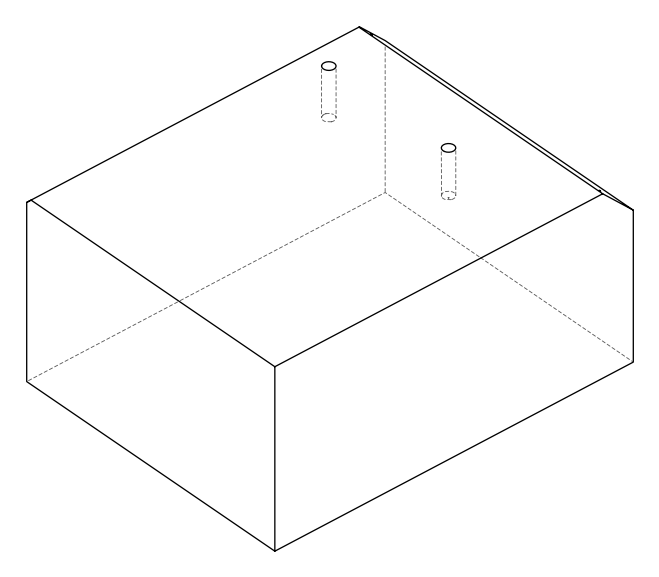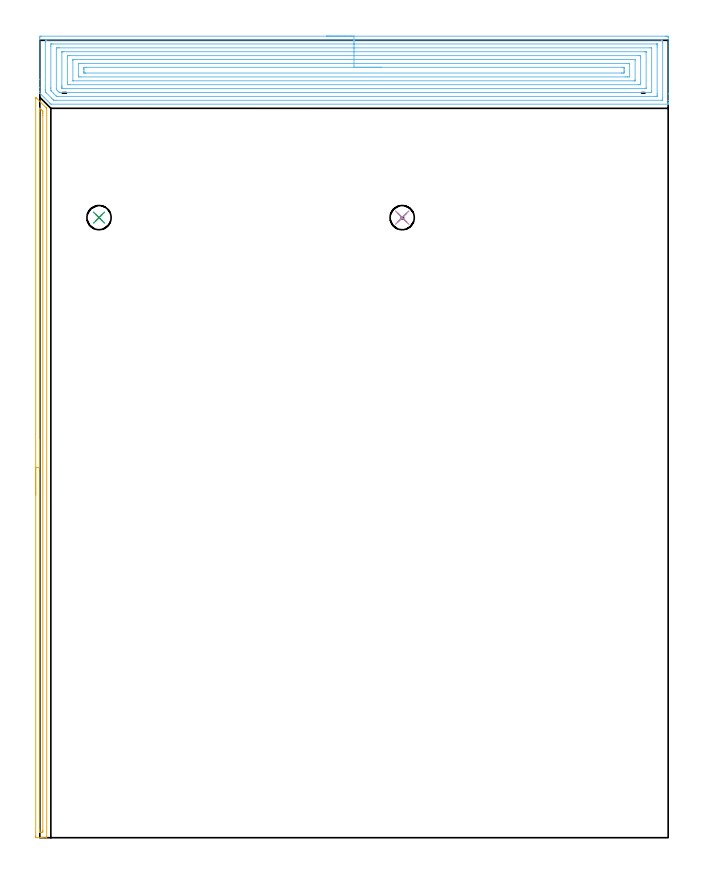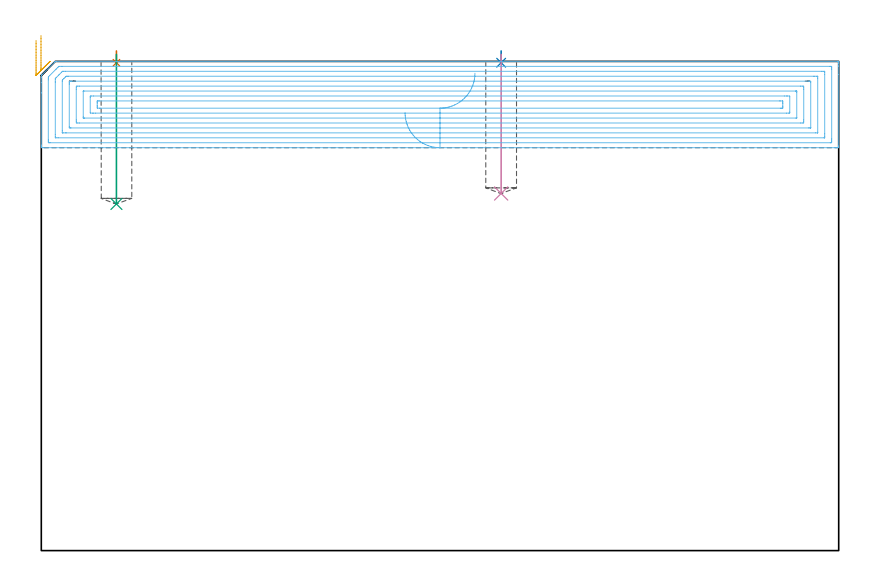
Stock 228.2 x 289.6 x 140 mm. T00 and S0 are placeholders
(PLAN: 6 operations, 2 tool changes, 21.6 min)
(1 SPOT_DRILL | STEP1POCKET | NXT0321_9005460120000 | 0.03 min | 0 mm3)
(2 SPOT_DRILL_1 | STEP1POCKET_1 | NXT0321_9005460120000 | 0.03 min | 5 mm3)
(3 DRILL_BLIND_HOLE_INTO_CENTER | STEP1POCKET | NXT0301_059 | 0.17 min | 2403 mm3)
(4 DRILL_BLIND_HOLE_INTO_CENTER_1 | STEP1POCKET_1 | NXT0301_059 | 0.16 min | 2226 mm3)
(5 AREA_MILL | FG_CHAMFER_SURFACE | UGT0205_001 | 4.43 min | 2262 mm3)
(6 AREA_MILL_1 | FG_CHAMFER_SURFACE_1 | UGT0205_001 | 16.8 min | 69483 mm3)
(TOOL NXT0321_9005460120000 | NC Spot Drill, 142deg, 12mm, Carbide, Uncoated | D12 PA142 FL30 Z2)
(TOOL NXT0301_059 | Carbide Drill 8.8mm [860.1-0880-026A1-MM 2214] | D8.8 PA140 FL47 Z2)
(TOOL UGT0205_001 | Chamfer Mill 20 x 3 x 45 deg. | D20 FL50 Z2)
(OP 1 SPOT_DRILL)
G17 G21 G94 G90
T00 M6
G54
G17 G0 G90 X21.5 Y225.2 S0 M3
G43 Z150. H0
G94 G81 G98 Z139.621 F250. R143.
G80
M5
M2
(OP 2 SPOT_DRILL_1)
G17 G21 G94 G90
T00 M6
G54
G17 G0 G90 X131.6 Y225.2 S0 M3
G43 Z150. H0
G94 G81 G98 Z139.621 F250. R143.
G80
M5
M2
(OP 3 DRILL_BLIND_HOLE_INTO_CENTER)
G17 G21 G94 G90
T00 M6
G54
G17 G0 G90 X21.5 Y225.2 S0 M3
G43 Z150. H1
G94 G81 G98 Z99.2 F250. R142.
G80
M5
M2
(OP 4 DRILL_BLIND_HOLE_INTO_CENTER_1)
G17 G21 G94 G90
T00 M6
G54
G17 G0 G90 X131.6 Y225.2 S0 M3
G43 Z150. H1
G94 G81 G98 Z102.2 F250. R142.
G80
M5
M2
(OP 5 AREA_MILL)
G17 G21 G94 G90
T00 M6
G54
G17 G0 G90 X-1.5 Y124.45 S1061 M3
G43 Z150. H0
Z146.
G94 G1 Y124.488 Z145.128 F250.
Y124.602 Z144.263
Y124.791 Z143.412
Y125.053 Z142.58
Y125.387 Z141.774
Y125.79 Z141.
Y126.258 Z140.264
Y126.79 Z139.572
Y127.379 Z138.929
Y128.022 Z138.34
Y128.714 Z137.808
Y129.45 Z137.34
Y130.224 Z136.937
Y131.03 Z136.603
Y131.862 Z136.341
Y132.714 Z136.152
Y133.578 Z136.038
Y134.45 Z136.
Y268.568
X-1.499 Y268.831 Z135.999
X-1.496 Y268.876 Z136.002
X-1.494 Y268.883 Z136.003
X-1.453 Y268.854 Z136.045
X2.25 Y265.15 Z139.75
X2.437 Y264.961 Z139.934
X2.497 Y264.895 Z139.989
X2.5 Y264.727 Z140.
Y0.157
X2.497 Y0.01 Z139.988
X2.409 Y0.003 Z139.901
X2.314 Y0. Z139.813
X1.112 Z138.611
X0.5 Z137.996
X0.194 Z137.691
X-1.111 Z136.384
X-1.236 Y0.003 Z136.259
X-1.493 Y0.01 Z136.002
X-1.498 Y0.335 Z136.
X-1.5 Y0.603
Y134.45
X-0.086 Z137.414
X-0.085 Y263.835 Z137.415
X-0.083 Y264.435 Z137.417
X-0.079 Y264.727 Z137.421
X-0.073 Y265.011 Z137.427
X0.22 Y264.727 Z137.72
X0.5 Y264.45 Z138.
X0.803 Y264.146 Z138.303
X0.957 Y263.99 Z138.457
X1.034 Y263.909 Z138.534
X1.07 Y263.869 Z138.57
X1.079 Y263.835 Z138.579
X1.084 Y263.235 Z138.584
X1.085 Y262.943 Z138.585
X1.086 Y262.341 Z138.586
X1.085 Y2.679 Z138.585
X1.084 Y2.388 Z138.584
X1.081 Y2.087 Z138.581
X1.079 Y2.021 Z138.579
X1.003 Y2.01 Z138.503
X0.874 Y2.003 Z138.374
X0.5 Y2.001 Z138.
X0.007 Y2.002 Z137.507
X-0.066 Y2.008 Z137.434
X-0.079 Y2.011 Z137.421
X-0.081 Y2.034 Z137.419
X-0.084 Y2.096 Z137.416
X-0.085 Y2.388 Z137.415
X-0.086 Y2.99 Z137.414
Y134.45
Y135.322 Z137.452
Y136.186 Z137.566
Y137.038 Z137.755
Y137.87 Z138.017
Y138.676 Z138.351
Y139.45 Z138.754
Y140.186 Z139.223
Y140.878 Z139.754
Y141.521 Z140.343
Y142.11 Z140.986
Y142.642 Z141.678
Y143.11 Z142.414
Y143.513 Z143.188
Y143.847 Z143.994
Y144.109 Z144.826
Y144.298 Z145.678
Y144.412 Z146.543
Y144.45 Z147.414
G0 Z150.
M5
M2
(OP 6 AREA_MILL_1)
G17 G21 G94 G90
T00 M6
G54
G17 G0 G90 X104.1 Y291.1 S1061 M3
G43 Z150. H0
Z125.3
G94 G1 X104.138 Z124.428 F250.
X104.252 Z123.563
X104.441 Z122.712
X104.703 Z121.88
X105.037 Z121.074
X105.44 Z120.3
X105.908 Z119.564
X106.44 Z118.872
X107.029 Z118.229
X107.672 Z117.64
X108.364 Z117.108
X109.1 Z116.64
X109.874 Z116.237
X110.68 Z115.903
X111.512 Z115.641
X112.364 Z115.452
X113.228 Z115.338
X114.1 Z115.3
X227.122
X227.579 Y291.099 Z115.301
X228.032 Y291.095 Z115.303
X228.19 Y291.092 Z115.306
X228.2 Y290.649 Z115.748
Y270.107 Z136.288
Y267.732 Z138.663
Y267.047 Z139.353
Y266.751 Z139.649
X228.194 Y266.404 Z139.987
X228.193 Y266.403 Z139.988
X228.027 Y266.4 Z140.
X4.195
X4.005 Y266.404 Z139.989
X3.792 Y266.608 Z139.792
X3.774 Y266.626 Z139.774
X0.174 Y270.226 Z136.173
X0.028 Y270.377 Z136.022
X0.01 Y270.398 Z136.001
X0. Y271.063 Z135.337
Y272.482 Z133.914
Y275.396 Z131.
Y290.38 Z116.017
X0.003 Y290.649 Z115.748
X0.01 Y291.092 Z115.306
X0.168 Y291.095 Z115.303
X0.621 Y291.1 Z115.3
X114.1
Y289.686 Z116.714
X225.792 Y289.685 Z116.715
X225.877
X226.163 Y289.679 Z116.721
X226.19 Y289.585 Z116.815
X226.197 Y289.368 Z117.032
X226.199 Y288.886 Z117.514
X226.2 Y288.484 Z117.916
X226.199 Y268.614 Z137.786
X226.197 Y268.215 Z138.185
X226.188 Y267.821 Z138.579
X225.792 Y267.815 Z138.585
X225.709
X5.899
X5.088 Y267.821 Z138.579
X5.04 Y267.822 Z138.578
X4.985 Y267.872 Z138.528
X4.875 Y267.978 Z138.422
X4.66 Y268.191 Z138.209
X4.236 Y268.614 Z137.786
X2.408 Y270.443 Z135.957
X2.01 Y270.858 Z135.542
X2.004 Y271.258 Z135.142
X2.001 Y271.66 Z134.74
Y288.886 Z117.514
X2.003 Y289.286 Z117.114
X2.012 Y289.679 Z116.721
X2.408 Y289.685 Z116.715
X2.491
X114.1 Y289.686 Z116.714
Y288.272 Z118.128
X224.005 Y288.271 Z118.129
X224.095 Y288.27 Z118.13
X224.166 Y288.267 Z118.133
X224.183 Y288.265 Z118.135
X224.19 Y288.25 Z118.15
X224.194 Y288.197 Z118.203
X224.198 Y288.005 Z118.395
X224.2 Y287.813 Z118.587
Y287.123 Z119.277
Y270.185 Z136.215
X224.198 Y269.495 Z136.905
X224.196 Y269.307 Z137.093
X224.19 Y269.245 Z137.155
X224.139 Y269.235 Z137.165
X224.005 Y269.234 Z137.166
X223.381 Y269.229 Z137.171
X6.875
X6.25 Y269.231 Z137.169
X6.118 Y269.234 Z137.166
X6.088 Y269.235 Z137.165
X6.05 Y269.262 Z137.138
X5.982 Y269.321 Z137.079
X5.805 Y269.495 Z136.905
X5.088 Y270.211 Z136.189
X4.923 Y270.377 Z136.023
X4.195 Y271.107 Z135.293
X4.053 Y271.258 Z135.142
X4.01 Y271.308 Z135.092
X4.006 Y271.354 Z135.046
X4.002 Y271.448 Z134.952
X4. Y272.139 Z134.261
Y272.332 Z134.068
Y287.316 Z119.084
X4.002 Y288.005 Z118.395
X4.004 Y288.193 Z118.207
X4.009 Y288.256 Z118.144
X4.061 Y288.265 Z118.135
X4.195 Y288.267 Z118.133
X4.819 Y288.271 Z118.129
X114.1 Y288.272 Z118.128
Y286.857 Z119.543
X221.595
X222.067 Y286.854 Z119.546
X222.174 Y286.852 Z119.548
X222.19 Y286.851 Z119.549
X222.193 Y286.831 Z119.569
X222.197 Y286.78 Z119.62
X222.199 Y286.676 Z119.724
X222.2 Y271.276 Z135.124
X222.198 Y270.826 Z135.574
X222.194 Y270.719 Z135.681
X222.19 Y270.666 Z135.734
X222.185 Y270.649 Z135.751
X222.156 Y270.648 Z135.752
X221.946 Y270.645 Z135.755
X221.325 Y270.643 Z135.757
X221.055
X7.769
X7.498 Y270.644 Z135.756
X7.188 Y270.648 Z135.752
X7.114 Y270.65 Z135.75
X7.012 Y270.746 Z135.654
X6.875 Y270.876 Z135.524
X6.493 Y271.258 Z135.142
X6.122 Y271.635 Z134.765
X6.021 Y271.74 Z134.66
X6.01 Y271.798 Z134.602
X6. Y272.139 Z134.261
Y286.224 Z120.176
X6.002 Y286.674 Z119.726
X6.005 Y286.782 Z119.618
X6.01 Y286.834 Z119.566
X6.015 Y286.851 Z119.549
X6.044 Y286.852 Z119.548
X6.254 Y286.855 Z119.545
X6.875 Y286.857 Z119.543
X7.145
X114.1
Y285.443 Z120.957
X219.621
X219.788 Y285.442 Z120.958
X220.122 Y285.437 Z120.963
X220.192 Y285.434 Z120.966
X220.195 Y285.427 Z120.973
X220.198 Y285.404 Z120.996
X220.199 Y285.361 Z121.039
Y272.369 Z134.031
X220.193 Y272.139 Z134.261
X220.19 Y272.065 Z134.335
X219.872 Y272.059 Z134.341
X219.705 Y272.057 Z134.343
X8.662
X8.579 Y272.058 Z134.342
X8.412 Y272.062 Z134.338
X8.139 Y272.072 Z134.328
X8.07 Y272.139 Z134.261
X8.01 Y272.223 Z134.177
X8.006 Y272.303 Z134.097
X8.002 Y272.466 Z133.934
X8. Y272.793 Z133.607
Y273.021 Z133.379
X8.001 Y285.132 Z121.268
X8.006 Y285.361 Z121.039
X8.01 Y285.435 Z120.965
X8.328 Y285.441 Z120.959
X8.495 Y285.443 Z120.957
X114.1
Y284.029 Z122.371
X217.314 Y284.028 Z122.372
X217.75 Y284.026 Z122.374
X218.178 Y284.022 Z122.378
X218.19 Y283.598 Z122.802
X218.199 Y283.155 Z123.245
Y274.341 Z132.059
X218.191 Y273.902 Z132.498
X218.18 Y273.478 Z132.922
X217.75 Y273.474 Z132.926
X217.294 Y273.472 Z132.928
X10.886
X10.45 Y273.474 Z132.926
X10.022 Y273.478 Z132.922
X10.01 Y273.902 Z132.498
X10.001 Y274.345 Z132.055
Y283.159 Z123.241
X10.008 Y283.598 Z122.802
X10.02 Y284.022 Z122.378
X10.45 Y284.026 Z122.374
X10.906 Y284.029 Z122.371
X114.1
Y282.615 Z123.785
X215.963 Y282.614 Z123.786
X216.068 Y282.613 Z123.787
X216.154 Y282.61 Z123.79
X216.189 Y282.608 Z123.792
X216.194 Y282.588 Z123.812
X216.197 Y282.564 Z123.836
X216.199 Y282.484 Z123.916
Y275.198 Z131.202
X216.197 Y275.043 Z131.357
X216.192 Y274.919 Z131.481
X216.188 Y274.89 Z131.51
X216.184 Y274.889 Z131.511
X216.161 Y274.887 Z131.513
X215.963 Y274.886 Z131.514
X215.86 Y274.885 Z131.515
X12.237 Y274.886 Z131.514
X12.132 Y274.887 Z131.513
X12.046 Y274.89 Z131.51
X12.011 Y274.892 Z131.508
X12.006 Y274.912 Z131.488
X12.003 Y274.936 Z131.464
X12.001 Y275.017 Z131.383
Y282.302 Z124.098
X12.003 Y282.457 Z123.943
X12.008 Y282.582 Z123.818
X12.012 Y282.61 Z123.79
X12.016 Y282.611 Z123.789
X12.039 Y282.613 Z123.787
X12.237 Y282.615 Z123.785
X12.34
X114.1
Y281.201 Z125.199
X213.283 Y281.2 Z125.2
X213.929 Y281.197 Z125.203
X214.176 Y281.193 Z125.207
X214.198 Y280.954 Z125.446
X214.2 Y280.931 Z125.469
X214.199 Y276.524 Z129.876
X214.176 Y276.307 Z130.093
X213.532 Y276.301 Z130.099
X213.283 Y276.3 Z130.1
X212.64
X14.917
X14.271 Y276.303 Z130.097
X14.024 Y276.307 Z130.093
X14.002 Y276.547 Z129.853
X14. Y276.569 Z129.831
X14.001 Y280.976 Z125.424
X14.024 Y281.194 Z125.206
X14.668 Y281.199 Z125.201
X14.917 Y281.2 Z125.2
X15.56 Y281.201 Z125.199
X114.1
Y279.786 Z126.614
X211.496
X211.787 Y279.784 Z126.616
X212.157 Y279.779 Z126.621
X212.19 Y279.775 Z126.625
X212.194 Y279.723 Z126.677
X212.198 Y279.608 Z126.792
X212.2 Y279.378 Z127.022
Y279.191 Z127.209
Y278.496 Z127.904
X212.199 Y278.309 Z128.091
X212.195 Y277.962 Z128.438
X212.19 Y277.789 Z128.611
X212.177 Y277.72 Z128.68
X212.095 Y277.718 Z128.682
X211.496 Y277.715 Z128.685
X211.206 Y277.714 Z128.686
X16.704
X16.413 Y277.716 Z128.684
X16.043 Y277.721 Z128.679
X16.01 Y277.725 Z128.675
X16.006 Y277.777 Z128.623
X16.002 Y277.892 Z128.508
X16. Y278.123 Z128.277
Y278.309 Z128.091
Y279.004 Z127.396
X16.001 Y279.191 Z127.209
X16.005 Y279.538 Z126.862
X16.01 Y279.711 Z126.689
X16.023 Y279.78 Z126.62
X16.105 Y279.782 Z126.618
X16.704 Y279.786 Z126.614
X16.994
X114.1
X114.972 Z126.652
X115.836 Z126.766
X116.688 Z126.954
X117.52 Z127.217
X118.326 Z127.551
X119.1 Z127.953
X119.836 Z128.422
X120.528 Z128.953
X121.171 Z129.543
X121.76 Z130.186
X122.292 Z130.878
X122.76 Z131.614
X123.163 Z132.388
X123.497 Z133.194
X123.759 Z134.026
X123.948 Z134.877
X124.062 Z135.742
X124.1 Z136.614
G0 Z150.
M5
M2
